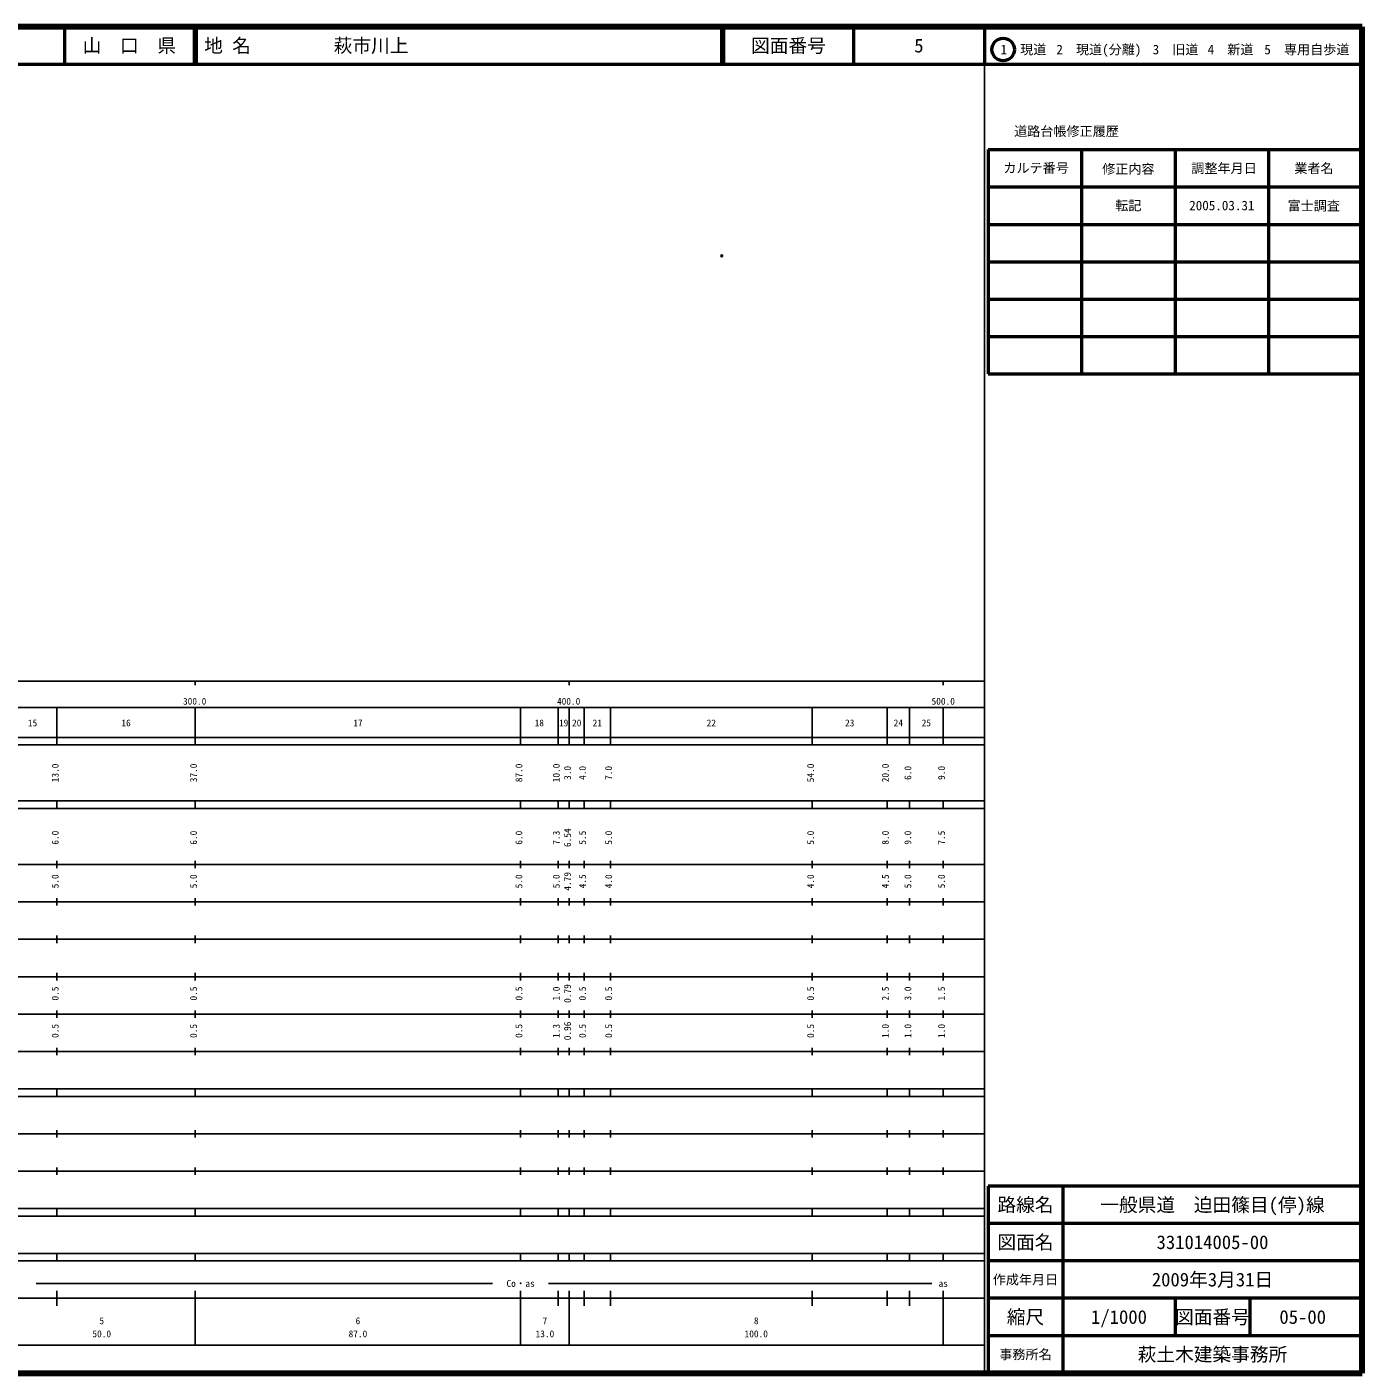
# Model space of a CAD drawing. Units: millimetres on the paper. Extents: x 40 to 680, y 20 to 380.
# Drawn here: x 323 to 680, y 20 to 380 of the extents above; entities that cross this region are included whole.
import ezdxf
from ezdxf.enums import TextEntityAlignment as Align

# ---------------------------------------------------------------- set-up
doc = ezdxf.new("R2010")
doc.units = ezdxf.units.MM
doc.header["$PDMODE"] = 32
doc.header["$PDSIZE"] = 0.5
doc.layers.add('M-OTRS', color=6, linetype='Continuous')
doc.layers.add('M-TTL-TXT', color=7, linetype='Continuous')
for name, color, linetype, lineweight in [('M-TTL', 2, 'Continuous', 140), ('M-TTL-BAND', 7, 'Continuous', 25), ('M-TTL-FRAM', 2, 'Continuous', 50), ('M-TTL-LINE', 7, 'Continuous', 50)]:
    doc.layers.add(name, color=color, linetype=linetype, lineweight=lineweight)
doc.styles.add('ＭＳ ゴシック', font='')
doc.styles.get('ＭＳ ゴシック').set_extended_font_data('MS Gothic')

msp = doc.modelspace()

# ---------------------------------------------------------------- linework, layer by layer
at = {"layer": 'M-OTRS'}
msp.add_point((508.769, 318.765), dxfattribs=at)
at = {"layer": 'M-TTL'}
for p, q in [((680, 380), (40, 380)), ((680, 20), (680, 380)), ((40, 20), (680, 20))]:
    msp.add_line(p, q, dxfattribs=at)
at = {"layer": 'M-TTL-BAND'}
for p, q in [((579, 20), (579, 370)), ((40, 205), (579, 205)), ((368, 205), (368, 204)), ((468, 205), (468, 204)), ((568, 205), (568, 204)), ((68, 198), (579, 198)), ((331, 188), (331, 198)), ((368, 188), (368, 198)), ((455, 188), (455, 198)), ((465, 188), (465, 198)), ((468, 188), (468, 198)), ((472, 188), (472, 198)), ((479, 188), (479, 198)), ((533, 188), (533, 198)), ((553, 188), (553, 198)), ((559, 188), (559, 198)), ((568, 188), (568, 198)), ((40, 190), (579, 190)), ((40, 188), (579, 188)), ((40, 173), (579, 173)), ((331, 171), (331, 173)), ((368, 171), (368, 173)), ((455, 171), (455, 173)), ((465, 171), (465, 173)), ((468, 171), (468, 173)), ((472, 171), (472, 173)), ((479, 171), (479, 173)), ((533, 171), (533, 173)), ((553, 171), (553, 173)), ((559, 171), (559, 173)), ((568, 171), (568, 173)), ((40, 171), (579, 171)), ((40, 156), (579, 156)), ((331, 155), (331, 157)), ((368, 155), (368, 157)), ((455, 155), (455, 157)), ((465, 155), (465, 157)), ((468, 155), (468, 157)), ((472, 155), (472, 157)), ((479, 155), (479, 157)), ((533, 155), (533, 157)), ((553, 155), (553, 157)), ((559, 155), (559, 157)), ((568, 155), (568, 157)), ((46, 146), (579, 146)), ((331, 145), (331, 147)), ((368, 145), (368, 147)), ((455, 145), (455, 147)), ((465, 145), (465, 147)), ((468, 145), (468, 147)), ((472, 145), (472, 147)), ((479, 145), (479, 147)), ((533, 145), (533, 147)), ((553, 145), (553, 147)), ((559, 145), (559, 147)), ((568, 145), (568, 147)), ((331, 135), (331, 137)), ((368, 135), (368, 137)), ((455, 135), (455, 137)), ((465, 135), (465, 137)), ((468, 135), (468, 137)), ((472, 135), (472, 137)), ((479, 135), (479, 137)), ((533, 135), (533, 137)), ((553, 135), (553, 137)), ((559, 135), (559, 137)), ((568, 135), (568, 137)), ((52, 136), (579, 136)), ((46, 126), (579, 126)), ((331, 125), (331, 127)), ((368, 125), (368, 127)), ((455, 125), (455, 127)), ((465, 125), (465, 127)), ((468, 125), (468, 127)), ((472, 125), (472, 127)), ((479, 125), (479, 127)), ((533, 125), (533, 127)), ((553, 125), (553, 127)), ((559, 125), (559, 127)), ((568, 125), (568, 127)), ((52, 116), (579, 116)), ((331, 115), (331, 117)), ((368, 115), (368, 117)), ((455, 115), (455, 117)), ((465, 115), (465, 117)), ((468, 115), (468, 117)), ((472, 115), (472, 117)), ((479, 115), (479, 117)), ((533, 115), (533, 117)), ((553, 115), (553, 117)), ((559, 115), (559, 117)), ((568, 115), (568, 117)), ((46, 106), (579, 106)), ((331, 105), (331, 107)), ((368, 105), (368, 107)), ((455, 105), (455, 107)), ((465, 105), (465, 107)), ((468, 105), (468, 107)), ((472, 105), (472, 107)), ((479, 105), (479, 107)), ((533, 105), (533, 107)), ((553, 105), (553, 107)), ((559, 105), (559, 107)), ((568, 105), (568, 107)), ((40, 96), (579, 96)), ((40, 94), (579, 94)), ((331, 94), (331, 96)), ((368, 94), (368, 96)), ((455, 94), (455, 96)), ((465, 94), (465, 96)), ((468, 94), (468, 96)), ((472, 94), (472, 96)), ((479, 94), (479, 96)), ((533, 94), (533, 96)), ((553, 94), (553, 96)), ((559, 94), (559, 96)), ((568, 94), (568, 96)), ((49, 84), (579, 84)), ((331, 83), (331, 85)), ((368, 83), (368, 85)), ((455, 83), (455, 85)), ((465, 83), (465, 85)), ((468, 83), (468, 85)), ((472, 83), (472, 85)), ((479, 83), (479, 85)), ((533, 83), (533, 85)), ((553, 83), (553, 85)), ((559, 83), (559, 85)), ((568, 83), (568, 85)), ((40, 74), (579, 74)), ((331, 73), (331, 75)), ((368, 73), (368, 75)), ((455, 73), (455, 75)), ((465, 73), (465, 75)), ((468, 73), (468, 75)), ((472, 73), (472, 75)), ((479, 73), (479, 75)), ((533, 73), (533, 75)), ((553, 73), (553, 75)), ((559, 73), (559, 75)), ((568, 73), (568, 75)), ((40, 64), (579, 64)), ((40, 62), (579, 62)), ((331, 62), (331, 64)), ((368, 62), (368, 64)), ((455, 62), (455, 64)), ((465, 62), (465, 64)), ((468, 62), (468, 64)), ((472, 62), (472, 64)), ((479, 62), (479, 64)), ((533, 62), (533, 64)), ((553, 62), (553, 64)), ((559, 62), (559, 64)), ((568, 62), (568, 64)), ((40, 52), (579, 52)), ((331, 50), (331, 52)), ((368, 50), (368, 52)), ((455, 50), (455, 52)), ((465, 50), (465, 52)), ((468, 50), (468, 52)), ((472, 50), (472, 52)), ((479, 50), (479, 52)), ((533, 50), (533, 52)), ((553, 50), (553, 52)), ((559, 50), (559, 52)), ((568, 50), (568, 52)), ((40, 50), (579, 50)), ((325.5, 44), (447.5, 44)), ((462.5, 44), (565, 44)), ((40, 40), (579, 40)), ((331, 38), (331, 42)), ((368, 27.5), (368, 42)), ((455, 27.5), (455, 42)), ((465, 38), (465, 42)), ((468, 27.5), (468, 42)), ((472, 38), (472, 42)), ((479, 38), (479, 42)), ((533, 38), (533, 42)), ((553, 38), (553, 42)), ((559, 38), (559, 42)), ((568, 27.5), (568, 42)), ((68, 27.5), (579, 27.5))]:
    msp.add_line(p, q, dxfattribs=at)
at = {"layer": 'M-TTL-FRAM'}
for p, q in [((580, 347.197), (580, 287.197)), ((580, 347.197), (680, 347.197)), ((580, 287.197), (680, 287.197)), ((680, 70), (580, 70)), ((580, 70), (580, 20))]:
    msp.add_line(p, q, dxfattribs=at)
at = {"layer": 'M-TTL-LINE'}
for p, q in [((333, 380), (333, 370)), ((367.75, 380), (367.75, 370)), ((368.25, 380), (368.25, 370)), ((508.747, 380), (508.747, 370)), ((509.247, 380), (509.247, 370)), ((543.997, 380), (543.997, 370)), ((579, 380), (579, 370)), ((40, 370), (680, 370)), ((605, 347.197), (605, 287.197)), ((630, 347.197), (630, 287.197)), ((655, 347.197), (655, 287.197)), ((580, 337.197), (680, 337.197)), ((580, 327.197), (680, 327.197)), ((580, 317.197), (680, 317.197)), ((580, 307.197), (680, 307.197)), ((580, 297.197), (680, 297.197)), ((600, 70), (600, 20)), ((680, 60), (580, 60)), ((680, 50), (580, 50)), ((680, 40), (580, 40)), ((630, 40), (630, 30)), ((650, 40), (650, 30)), ((680, 30), (580, 30))]:
    msp.add_line(p, q, dxfattribs=at)
msp.add_circle((584.031, 373.958), 3, dxfattribs=at)

# ---------------------------------------------------------------- texts
at = {"layer": 'M-TTL-BAND', "style": 'ＭＳ ゴシック'}
for s, p in [('300.0', (367.844, 198.195)), ('400.0', (467.844, 198.195)), ('500.0', (568, 198.195)), ('15', (324.5, 192.405)), ('16', (349.5, 192.405)), ('17', (411.5, 192.405)), ('18', (460, 192.405)), ('19', (466.5, 192.405)), ('20', (470, 192.405)), ('21', (475.5, 192.405)), ('22', (506, 192.405)), ('23', (543, 192.405)), ('24', (556, 192.405)), ('25', (563.5, 192.405)), ('Co・as', (455, 42.5)), ('as', (568, 42.5)), ('5', (343, 32.523)), ('6', (411.5, 32.523)), ('7', (461.5, 32.523)), ('8', (518, 32.523)), ('50.0', (343, 29.033)), ('87.0', (411.5, 29.033)), ('13.0', (461.5, 29.033)), ('100.0', (518, 29.033))]:
    msp.add_text(s, height=1.833, dxfattribs=at).set_placement(p, align=Align.BOTTOM_CENTER)
for s, p in [('13.0', (332, 180.5)), ('37.0', (369, 180.5)), ('87.0', (456, 180.5)), ('10.0', (466, 180.5)), ('3.0', (469, 180.5)), ('4.0', (473, 180.5)), ('7.0', (480, 180.5)), ('54.0', (534, 180.5)), ('20.0', (554, 180.5)), ('6.0', (560, 180.5)), ('9.0', (569, 180.5)), ('6.0', (332, 163.174)), ('6.0', (369, 163.174)), ('6.0', (456, 163.174)), ('7.3', (466, 163.174)), ('6.54', (469, 163.174)), ('5.5', (473, 163.174)), ('5.0', (480, 163.174)), ('5.0', (534, 163.174)), ('8.0', (554, 163.174)), ('9.0', (560, 163.174)), ('7.5', (569, 163.174)), ('5.0', (332, 151.5)), ('5.0', (369, 151.5)), ('5.0', (456, 151.5)), ('5.0', (466, 151.5)), ('4.79', (469, 151.5)), ('4.5', (473, 151.5)), ('4.0', (480, 151.5)), ('4.0', (534, 151.5)), ('4.5', (554, 151.5)), ('5.0', (560, 151.5)), ('5.0', (569, 151.5)), ('0.5', (332, 121.5)), ('0.5', (369, 121.5)), ('0.5', (456, 121.5)), ('1.0', (466, 121.5)), ('0.79', (469, 121.5)), ('0.5', (473, 121.5)), ('0.5', (480, 121.5)), ('0.5', (534, 121.5)), ('2.5', (554, 121.5)), ('3.0', (560, 121.5)), ('1.5', (569, 121.5)), ('0.5', (332, 111.5)), ('0.5', (369, 111.5)), ('0.5', (456, 111.5)), ('1.3', (466, 111.5)), ('0.96', (469, 111.5)), ('0.5', (473, 111.5)), ('0.5', (480, 111.5)), ('0.5', (534, 111.5)), ('1.0', (554, 111.5)), ('1.0', (560, 111.5)), ('1.0', (569, 111.5))]:
    msp.add_text(s, height=1.833, rotation=90, dxfattribs=at).set_placement(p, align=Align.BOTTOM_CENTER)
at = {"layer": 'M-TTL-TXT', "style": 'ＭＳ ゴシック'}
for s, height, p in [('山\u3000口\u3000県', 3.666, (350.375, 375)), ('図面番号', 3.666, (526.622, 375)), ('5', 3.666, (561.497, 375)), ('1\u3000現道', 2.566, (589.448, 373.958)), ('2\u3000現道(分離)', 2.566, (609.619, 373.958)), ('3\u3000旧道', 2.566, (630.121, 373.958)), ('4\u3000新道', 2.566, (644.824, 373.958)), ('5\u3000専用自歩道', 2.566, (665.228, 373.958)), ('道路台帳修正履歴', 2.566, (600.968, 352.113)), ('カルテ番号', 2.566, (592.839, 342.277)), ('修正内容', 2.566, (617.509, 342.023)), ('調整年月日', 2.566, (643.089, 342.197)), ('業者名', 2.566, (667.134, 342.197)), ('転記', 2.566, (617.5, 332.245)), ('2005.03.31', 2.566, (642.5, 332.245)), ('富士調査', 2.566, (667.077, 332.189)), ('路線名', 3.666, (590, 65)), ('路線名', 3.666, (590, 65)), ('一般県道\u3000迫田篠目(停)線', 3.666, (640, 65)), ('図面名', 3.666, (590, 55)), ('図面名', 3.666, (590, 55)), ('331014005-00', 3.666, (640, 55)), ('2009年3月31日', 3.666, (640, 45)), ('作成年月日', 2.566, (590, 45)), ('作成年月日', 2.566, (590, 45)), ('縮尺', 3.666, (590, 35)), ('縮尺', 3.666, (590, 35)), ('1/1000', 3.666, (615, 35)), ('図面番号', 3.666, (640, 35)), ('図面番号', 3.666, (640, 35)), ('05-00', 3.666, (664.125, 35)), ('事務所名', 2.566, (590, 25)), ('事務所名', 2.566, (590, 25)), ('萩土木建築事務所', 3.666, (640, 25))]:
    msp.add_text(s, height=height, dxfattribs=at).set_placement(p, align=Align.MIDDLE_CENTER)
for s, p in [('地 名', (370.38, 375)), ('萩市川上', (405.024, 375))]:
    msp.add_text(s, height=3.666, dxfattribs=at).set_placement(p, align=Align.MIDDLE_LEFT)

doc.saveas('drawing.dxf')
